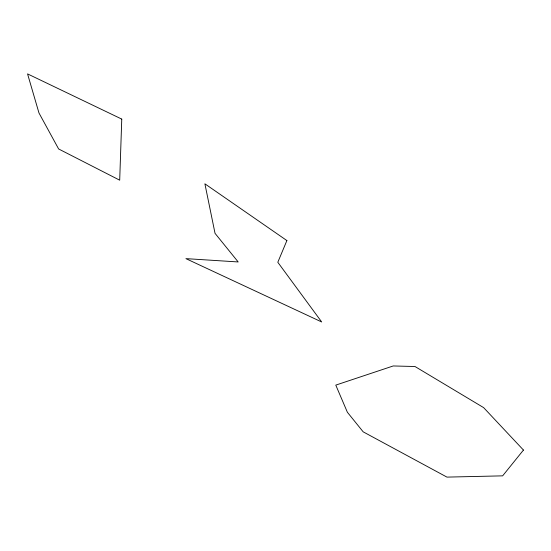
<?xml version="1.0" encoding="UTF-8"?>
<svg xmlns="http://www.w3.org/2000/svg" width="551" height="551" viewBox="0 0 551 551"><rect width="100%" height="100%" fill="white"/><g stroke="black" fill="none" stroke-linecap="round" stroke-linejoin="round"><path stroke-width="0.83" d="M121.764 119.099L119.698 180.184L58.626 148.963L38.976 112.996L27.55 73.889L121.764 119.099M286.892 240.567L277.807 262.276L321.688 321.97L185.894 258.626L238.177 261.952L215.035 233.349L204.889 183.807L286.892 240.567M523.45 450.064L502.643 475.85L446.957 477.111L363.178 431.839L347.378 412.251L335.779 385.115L393.228 365.96L414.999 366.511L483.62 407.616L523.45 450.064"/></g></svg>
